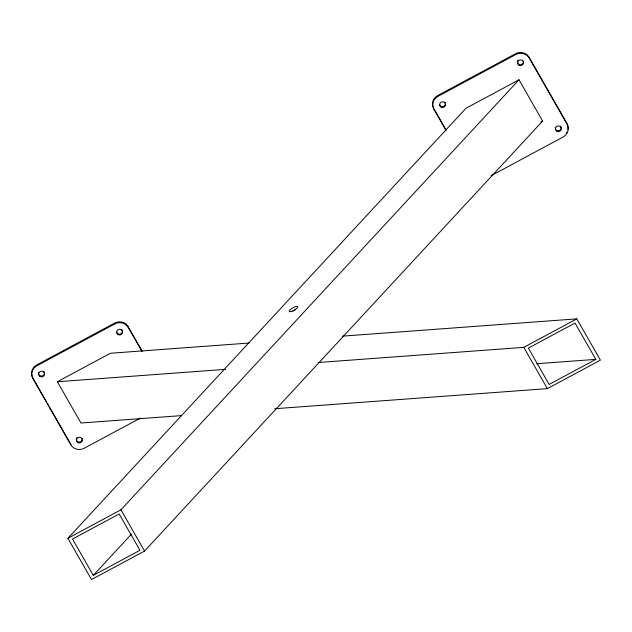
<?xml version="1.0" encoding="UTF-8"?>
<svg xmlns="http://www.w3.org/2000/svg" width="632" height="632" viewBox="0 0 632 632"><rect width="100%" height="100%" fill="white"/><g stroke="black" fill="none" stroke-linecap="round" stroke-linejoin="round"><path stroke-width="0.95" d="M67.916 538.29L465.974 108.27L518.998 79.782L542.612 121.052L144.554 551.072L91.529 579.56L67.916 538.29L120.941 509.803L518.998 79.782M93.291 575.373L139.956 550.306L119.171 513.99L72.514 539.057L93.291 575.373L131.495 534.111M433.781 108.459A9.883 9.464 -9.8 0 1 437.723 95.55L515.712 53.657A9.883 9.464 -9.8 0 1 529.103 57.251L566.888 123.287A9.883 9.464 -9.8 0 1 567.923 129.528M141.829 351.171L128.264 327.471A9.883 9.464 -9.8 0 0 114.874 323.868L36.885 365.77A9.883 9.464 -9.8 0 0 32.943 378.679L70.737 444.707A9.883 9.464 -9.8 0 0 84.119 448.309L140.446 418.052M181.345 415.619L80.975 423.021L57.362 381.752L110.387 353.264L249.127 343.034M540.874 121.992L542.612 121.052M491.167 175.672L563.088 137.033A9.883 9.464 -9.8 0 0 567.03 124.125L529.245 58.097A9.883 9.464 -9.8 0 0 515.854 54.494L437.865 96.388A9.883 9.464 -9.8 0 0 433.923 109.304L446.034 130.469M318.109 362.523L523.762 347.355L576.787 318.868L600.4 360.137L547.375 388.625L274.817 408.722M595.802 359.371L549.137 384.438L528.36 348.121L575.017 323.055L595.802 359.371L536.766 363.724M342.599 336.137L576.787 318.868M57.362 381.752L225.616 369.341M434.753 110.158L445.892 129.623M523.762 347.355L547.375 388.625M32.414 377.075A9.883 9.464 -9.8 0 1 36.743 364.933L114.732 323.031A9.883 9.464 -9.8 0 1 128.122 326.633L142.168 351.179M120.941 509.803L144.554 551.072M32.801 377.841L46.365 401.541M47.337 403.24L48.301 404.93M49.272 406.621L70.587 443.869A9.883 9.464 -9.8 0 0 71.045 444.596M437.723 95.55L437.818 96.111M433.829 108.744L433.923 109.304M128.122 326.633L128.217 327.194M114.779 323.315L114.874 323.868M444.802 102.052A2.963 2.836 -9.8 0 1 443.798 106.318A2.963 2.836 -9.8 0 1 439.619 104.691M566.912 132.301A9.883 9.464 -9.8 0 1 566.398 133.139M560.521 126.116A2.963 2.836 -9.8 0 1 558.807 130.721A2.963 2.836 -9.8 0 1 555.378 127.182M523.249 60.988A2.963 2.836 -9.8 0 1 520.476 64.748A2.963 2.836 -9.8 0 1 517.592 61.146M517.829 60.601A2.963 2.836 -9.8 0 1 518.161 60.119M43.766 371.363A2.963 2.836 -9.8 0 1 42.052 375.961A2.963 2.836 -9.8 0 1 38.623 372.422M82.065 438.292A2.963 2.836 -9.8 0 1 79.3 442.06A2.963 2.836 -9.8 0 1 76.417 438.45M76.646 437.905A2.963 2.836 -9.8 0 1 76.978 437.431M121.81 329.533A2.963 2.836 -9.8 0 1 120.807 333.791A2.963 2.836 -9.8 0 1 116.628 332.171M293.043 311.078A4.938 1.343 -29.8 0 1 295.081 309.877M440.994 107.061A2.963 2.836 -9.8 0 0 445.552 104.738A2.963 2.836 -9.8 0 0 441.239 102.139A2.963 2.836 -9.8 0 0 440.994 107.061M518.959 65.151A2.963 2.836 -9.8 0 0 523.533 62.868A2.963 2.836 -9.8 0 0 519.243 60.23A2.963 2.836 -9.8 0 0 518.959 65.151M556.745 131.18A2.963 2.836 -9.8 0 0 561.319 128.896A2.963 2.836 -9.8 0 0 557.029 126.266A2.963 2.836 -9.8 0 0 556.745 131.18M77.776 442.455A2.963 2.836 -9.8 0 0 82.358 440.172A2.963 2.836 -9.8 0 0 78.068 437.534A2.963 2.836 -9.8 0 0 77.776 442.455M39.99 376.427A2.963 2.836 -9.8 0 0 44.564 374.144A2.963 2.836 -9.8 0 0 40.274 371.505A2.963 2.836 -9.8 0 0 39.99 376.427M117.994 334.541A2.963 2.836 -9.8 0 0 122.553 332.219A2.963 2.836 -9.8 0 0 118.247 329.62A2.963 2.836 -9.8 0 0 117.994 334.541M291.226 311.497A4.938 1.343 -29.8 0 0 297.798 306.812A4.938 1.343 -29.8 0 0 291.344 308.795A4.938 1.343 -29.8 0 0 291.226 311.497"/></g></svg>
